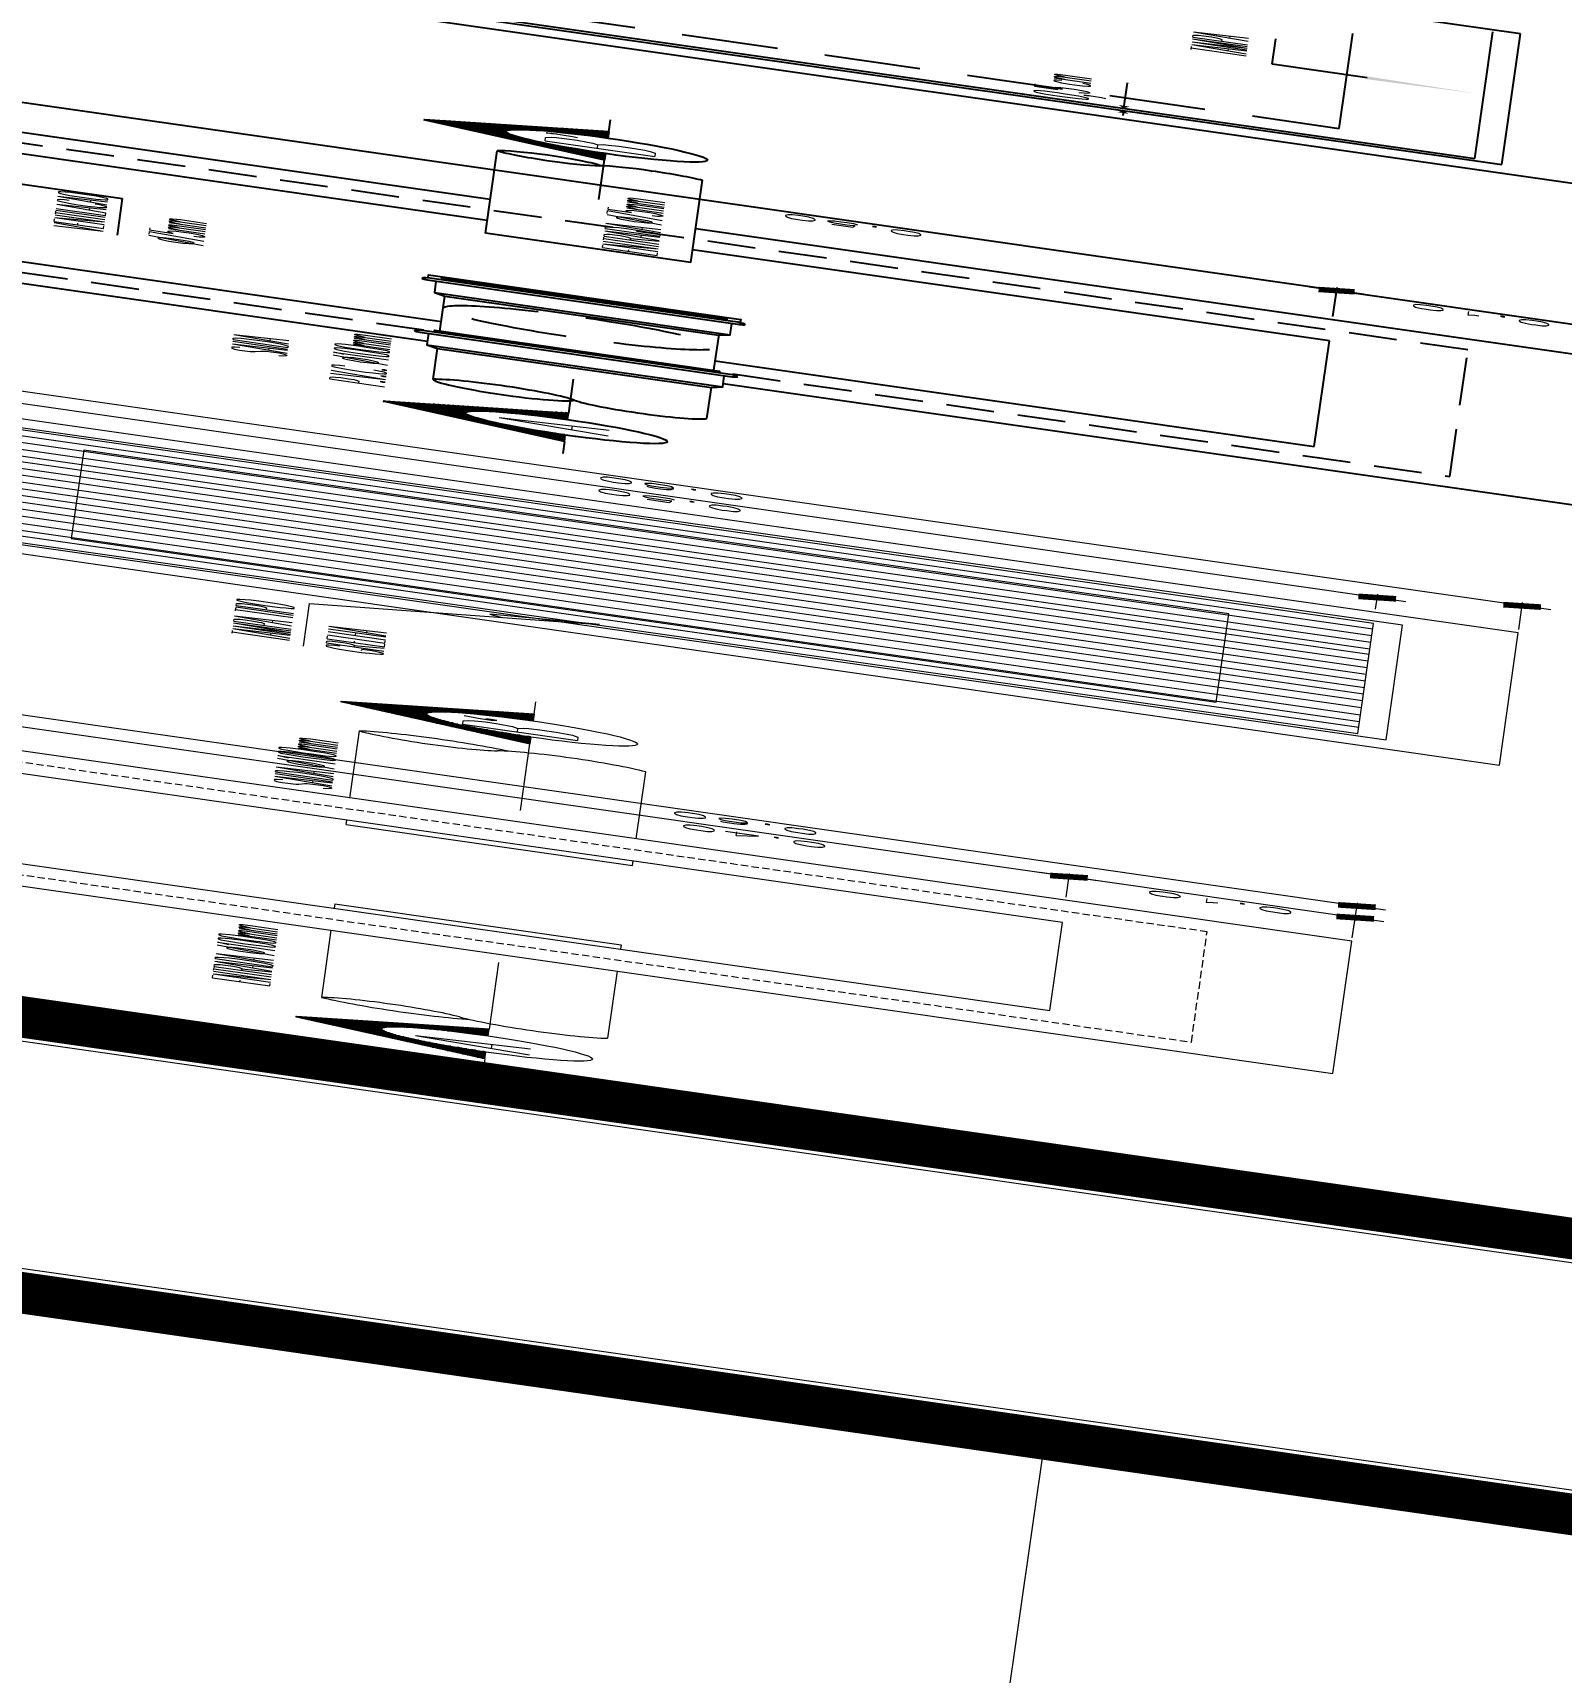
# Model space of a CAD drawing. Header units: millimetres. Extents: x -361192058 to 101130107379, y -14071650034 to 19218552450.
# Drawn here: x -134800.5 to -134581.4, y 41694.9 to 41929.9 of the extents above; entities that cross this region are included whole.
import ezdxf
from ezdxf.enums import TextEntityAlignment as Align

# ---------------------------------------------------------------- set-up
doc = ezdxf.new("R2010")
doc.units = ezdxf.units.MM
doc.header["$LTSCALE"] = 0.5
doc.linetypes.add('CENTER2', pattern=[28.575000000000003, 19.05, -3.175, 3.175, -3.175])
doc.linetypes.add('HIDDEN', pattern=[0.375, 0.25, -0.125])
for name, color, linetype in [('02', 2, 'Continuous'), ('DETALLHES_CAIXAS', 6, 'Continuous'), ('TXT_0', 7, 'Continuous'), ('TXT_1', 3, 'Continuous'), ('TXT_2', 6, 'Continuous')]:
    doc.layers.add(name, color=color, linetype=linetype)
doc.styles.add('ADITIVOCAD', font='ROMANS.shx')
doc.styles.add('ROMANS', font='romans', dxfattribs={"height": 0.1})
doc.styles.get("Standard").update_dxf_attribs({"font": 'txt.shx', "height": 0.12})

# ---------------------------------------------------------------- blocks, each defined once
blk = doc.blocks.new('*X233')
at = {"color": 0}
for p, q in [((101.5902997743691, 65.4571432557365), (101.9231117176058, 65.78995519897322)), ((101.6079774438987, 65.4571432557365), (101.9319488246444, 65.78111463648216)), ((101.6256551134284, 65.4571432557365), (101.940785931683, 65.7722740739911)), ((102.2155522331236, 65.4571432557365), (101.9013998421912, 65.77129564666888)), ((102.2332299026532, 65.4571432557365), (101.9102369492298, 65.78013620915993)), ((102.2509075721829, 65.4571432557365), (101.9190740562684, 65.788976771651)), ((101.6433327829581, 65.4571432557365), (101.9496230387216, 65.76343351150005)), ((101.6610104524877, 65.4571432557365), (101.9584601457602, 65.754592949009)), ((101.8472266415616, 65.6256817752807), (101.9672972527988, 65.74575238651794)), ((101.9925099598442, 65.62715252042692), (101.8748885210754, 65.7447739591957)), ((102.0351877573525, 65.60215239244826), (101.883725628114, 65.75361452168676)), ((102.1978745635939, 65.4571432557365), (101.8925627351526, 65.76245508417782)), ((101.925312324124, 65.64131714755814), (101.8483771999596, 65.71825227172252)), ((101.94436676024, 65.63994038097175), (101.8572143069982, 65.72709283421358)), ((101.9660868346476, 65.6358979760938), (101.8660514140368, 65.73593339670464)), ((101.8744444108581, 65.63522187504756), (101.9761343598374, 65.73691182402688)), ((101.8965458887091, 65.63964568336887), (101.984971466876, 65.72807126153582)), ((101.9158433939632, 65.64126551909337), (101.9938085739146, 65.71923069904476)), ((101.9332411267971, 65.64098558239755), (102.0026456809533, 65.7103901365537)), ((101.8638456561886, 65.63207313737483), (101.8130287718052, 65.6828900217583)), ((101.8775751855613, 65.63602127753178), (101.8218658788438, 65.69173058424936)), ((101.8922667518819, 65.63900738074082), (101.8307029858824, 65.70057114674042)), ((101.9080915148733, 65.64086028727918), (101.839540092921, 65.70941170923147)), ((101.949205242491, 65.63927202856179), (102.0114827879919, 65.70154957406265)), ((101.9640125529669, 65.63640166950803), (102.0203198950305, 65.6927090115716)), ((101.9778420117051, 65.6325534587166), (102.0291570020691, 65.68386844908053)), ((101.8274171286081, 65.6154686563663), (101.7865174506893, 65.65636833428513)), ((101.8388378307261, 65.62172562377806), (101.7953545577279, 65.66520889677619)), ((101.8509608512472, 65.62728027278662), (101.8041916647665, 65.67404945926724)), ((101.9908157135806, 65.62784949106238), (102.0379941091077, 65.67502788658948)), ((102.0030197575069, 65.62237586545908), (102.0468312161463, 65.66618732409842)), ((102.0145158303673, 65.61619426878976), (102.0556683231849, 65.65734676160736)), ((101.7880907391791, 65.58408436767667), (101.7511690225349, 65.6210060843209)), ((101.7970072761196, 65.59284550026581), (101.7600061295735, 65.62984664681194)), ((101.8065259341499, 65.60100451176518), (101.7688432366121, 65.63868720930301)), ((101.8166562942153, 65.60855182122951), (101.7776803436507, 65.64752777179407)), ((102.0253480363823, 65.60934880527508), (102.0645054302235, 65.6485061991163)), ((102.0355470720496, 65.6018701714127), (102.0733425372621, 65.63966563662525)), ((102.0451327994312, 65.59377822926467), (102.0821796443007, 65.6308250741342)), ((102.054115770684, 65.58508353098783), (102.0910167513393, 65.62198451164313)), ((101.7649856688373, 65.55415642942948), (101.7246577014191, 65.59448439684772)), ((101.7720681216225, 65.56475164617393), (101.7334948084577, 65.60332495933878)), ((101.7797752410869, 65.57472219623928), (101.7423319154963, 65.61216552182984)), ((102.0624979941186, 65.57578808489276), (102.0998538583779, 65.61314394915208)), ((102.0702730765916, 65.56588549783613), (102.1086909654165, 65.60430338666102)), ((102.0774257664466, 65.55536051816145), (102.1175280724551, 65.59546282416996)), ((101.7478159042885, 65.51829318538931), (101.6981463803033, 65.56796270937456)), ((101.7528128961129, 65.5309738630946), (101.7069834873419, 65.57680327186561)), ((101.7585543391938, 65.54291008954331), (101.7158205943805, 65.58564383435666)), ((102.1801968940643, 65.4571432557365), (102.0665910460943, 65.57074910370649)), ((102.0839308183336, 65.54418790051874), (102.1263651794937, 65.5866222616789)), ((102.0897509729166, 65.53233038557214), (102.1352022865323, 65.57778169918785)), ((102.0948336439216, 65.51973538704748), (102.144039393571, 65.5689411366968)), ((101.7373723572697, 65.45802605428942), (101.6627979521488, 65.53260045941032)), ((101.7382234703405, 65.47485261074836), (101.6716350591875, 65.54144102190138)), ((101.7403903984922, 65.49036335212631), (101.6804721662261, 65.55028158439244)), ((101.7436394065881, 65.50479201356006), (101.6893092732647, 65.5591221468835)), ((102.0991055426372, 65.50632961623336), (102.1528765006096, 65.56010057420573)), ((102.1024637443419, 65.49201014840841), (102.1617136076482, 65.55126001171467)), ((102.1047601027725, 65.47662883730938), (102.1705507146868, 65.54241944922362)), ((102.1057719936283, 65.45996305863551), (102.1793878217254, 65.53357888673256)), ((101.6852221472337, 65.4571432557365), (101.636286631033, 65.50607877193714)), ((101.7028998167633, 65.4571432557365), (101.6451237380716, 65.5149193344282)), ((101.720577486293, 65.4571432557365), (101.6539608451102, 65.52375989691926)), ((101.6786881220174, 65.4571432557365), (101.7530433898383, 65.53149852355742)), ((101.6963657915471, 65.4571432557365), (101.7435032900714, 65.50428075426089)), ((102.1625192245346, 65.4571432557365), (102.0915911740729, 65.52807130619816)), ((102.120629860259, 65.4571432557365), (102.188224928764, 65.5247383242415)), ((102.1383075297886, 65.4571432557365), (102.1970620358026, 65.51589776175045)), ((102.1559851993183, 65.4571432557365), (102.2058991428412, 65.50705719925939)), ((101.6321891386447, 65.4571432557365), (101.6097753099172, 65.47955708446398)), ((101.6498668081744, 65.4571432557365), (101.6186124169558, 65.48839764695504)), ((101.667544477704, 65.4571432557365), (101.6274495239944, 65.49723820944608)), ((101.7140434610767, 65.4571432557365), (101.7390794817501, 65.48217927640991)), ((102.1448415550049, 65.4571432557365), (102.1003366297398, 65.50164818100161)), ((102.1271638854753, 65.4571432557365), (102.1043790346178, 65.47992810659399)), ((102.173662868848, 65.4571432557365), (102.2147362498798, 65.49821663676833)), ((102.1913405383776, 65.4571432557365), (102.2235733569184, 65.48937607427727)), ((102.2090182079073, 65.4571432557365), (102.232410463957, 65.48053551178621)), ((101.5968337995853, 65.4571432557365), (101.59210109584, 65.46187595948186)), ((101.614511469115, 65.4571432557365), (101.6009382028786, 65.47071652197292)), ((101.7317211306064, 65.4571432557365), (101.7374596460256, 65.46288177115576)), ((102.1094862159456, 65.4571432557365), (102.1057558012042, 65.46087367047794)), ((102.226695877437, 65.4571432557365), (102.2412475709956, 65.47169494929516)), ((102.2443735469666, 65.4571432557365), (102.2500846780342, 65.4628543868041))]:
    blk.add_line(p, q, dxfattribs=at)
blk = doc.blocks.new('ADS_DET_CG125L')
at = {"layer": 'DETALLHES_CAIXAS'}
for p, q in [((0.5654365744997847, 2.470721267396468), (0.5654365744997847, 2.19342132070625)), ((1.265436574499788, 2.178181977384611), (1.265436574499788, 2.470721267396465)), ((2.109391427716268, 2.428068130430702), (2.109391427716268, 1.828068130430708)), ((0.6654365744997861, 2.370721267396468), (0.6654365744997861, 2.189421320706259)), ((1.165436574499786, 2.178181977384611), (1.165436574499786, 2.370721267396465)), ((1.165436574499786, 1.870721267396468), (1.165436574499786, 2.103181977384608)), ((1.265436574499788, 1.770721267396468), (1.26543657449978, 2.103181977384608)), ((0.6654365744997861, 2.089421320706236), (0.6654365744997861, 1.870721267396468)), ((0.5654365744997847, 2.085421320706246), (0.5654365744997847, 1.770721267396468)), ((0.6654365744997861, 1.870721267396468), (1.165436574499786, 1.870721267396468)), ((2.109391427716268, 1.828068130430708), (2.709391427716263, 1.828068130430708))]:
    blk.add_line(p, q, dxfattribs=at)
at = {"layer": 'TXT_0'}
for p, q in [((2.059391427716264, 2.478068130430706), (2.059391427716264, 1.778068130430708)), ((2.099391427716263, 2.438068130430707), (2.099391427716263, 1.818068130430706)), ((2.719391427716261, 1.818068130430706), (2.719391427716261, 2.438068130430707)), ((1.02495204342511, 2.350599748830141), (1.024959421684251, 2.309753559351944)), ((0.8509901461679306, 2.309713102619606), (1.024959421684251, 2.309753559351944)), ((0.5483678729690311, 2.19342132070625), (0.5483678729690311, 2.085421320706246)), ((0.7962522074881662, 2.19342132070625), (0.7962522074881662, 2.085421320706246)), ((1.10588152471081, 2.178181977384608), (1.495893283645927, 2.178181977384608)), ((1.105881524710817, 2.103181977384608), (1.10588152471081, 2.178181977384608)), ((1.105881524710817, 2.103181977384608), (1.495893283645927, 2.103181977384608)), ((2.412724903591524, 1.870622740224482), (2.413240237859746, 1.905385947873455)), ((2.413240237859746, 1.905385947873455), (2.532912322325764, 1.905385947873455)), ((2.099391427716263, 1.818068130430706), (2.719391427716261, 1.818068130430706))]:
    blk.add_line(p, q, dxfattribs=at)
at = {"layer": 'TXT_0', "linetype": 'HIDDEN', "ltscale": 0.5}
for p, q in [((0.615436574499789, 2.420721267396468), (0.615436574499789, 1.820721267396474)), ((1.215436574499783, 1.820721267396468), (1.215436574499783, 2.420721267396465)), ((0.615436574499789, 1.820721267396474), (1.215436574499783, 1.820721267396468))]:
    blk.add_line(p, q, dxfattribs=at)
at = {"layer": 'TXT_0', "linetype": 'ByBlock'}
for p, q in [((1.403753998380374, 1.860721267396467), (1.403753998380374, 2.380721267396465)), ((2.087149058363629, 1.956203377022936), (2.075149058363628, 1.956203377022936)), ((2.121391427716269, 1.956203377022936), (2.230125881271015, 1.956203377022936)), ((2.230125881271015, 1.956203377022936), (2.227785014276023, 1.956203377022936)), ((1.403753998380374, 1.760721267396468), (1.403753998380374, 1.880721267396468)), ((1.280436574499781, 1.870721267396468), (1.418753998380367, 1.870721267396468)), ((1.280436574499781, 1.870721267396468), (1.418753998380367, 1.870721267396468))]:
    blk.add_line(p, q, dxfattribs=at)
at = {"layer": 'TXT_0', "linetype": 'HIDDEN'}
for p, q in [((2.159391427716258, 2.378068130430705), (2.159391427716258, 1.878068130430708)), ((2.159391427716258, 1.878068130430708), (2.659391427716265, 1.878068130430708))]:
    blk.add_line(p, q, dxfattribs=at)
at = {"layer": 'TXT_0'}
for points in [[(0.6058678729690357, 2.080588849483149), (0.606867872969012, 2.080588849483149, 0.4142135623729677), (0.6113678729690193, 2.085088849483157), (0.6113678729690193, 2.194021914906898, 0.4142135623730495), (0.606867872969012, 2.198521914906905), (0.6058678729690072, 2.198521914906905, 0.4142135623729677), (0.6013678729690284, 2.194021914906898), (0.6013678729690284, 2.085088849483157, 0.414213562373213)], [(0.8537522074881707, 2.080588849483149), (0.8547522074881471, 2.080588849483149, 0.4142135623729677), (0.8592522074881543, 2.085088849483157), (0.8592522074881543, 2.194021914906898, 0.4142135623730495), (0.8547522074881471, 2.198521914906905), (0.8537522074881423, 2.198521914906905, 0.4142135623729677), (0.8492522074881634, 2.194021914906898), (0.8492522074881634, 2.085088849483157, 0.414213562373213)]]:
    blk.add_lwpolyline(points, format="xyb", close=True, dxfattribs=at)
for points in [[(0.6013678729690284, 2.19342132070625), (0.5483678729690311, 2.19342132070625), (0.5382531397516388, 2.189421320706259), (0.5382531397516388, 2.089421320706236), (0.5483678729690311, 2.085421320706246), (0.6013678729690284, 2.085421320706246)], [(0.8492522074881634, 2.19342132070625), (0.7962522074881662, 2.19342132070625), (0.7861374742707739, 2.189421320706259), (0.7861374742707739, 2.089421320706236), (0.7962522074881662, 2.085421320706246), (0.8492522074881634, 2.085421320706246)], [(0.8592522074881543, 2.196421320706242), (0.8732522074881359, 2.196421320706238), (0.8732522074881715, 2.082421320706252), (0.8592522074881543, 2.082421320706255)], [(0.3915472013721129, 2.189421320706259), (0.5382531397516388, 2.189421320706259)], [(0.6113678729690193, 2.19142132070624), (0.6203678729690054, 2.19142132070624), (0.6203678729690338, 2.087421320706255), (0.6113678729690193, 2.087421320706255)], [(0.6203678729690054, 2.189421320706259), (0.7861374742707739, 2.189421320706259)], [(0.8592522074881543, 2.19142132070624), (0.8682522074881405, 2.19142132070624), (0.8682522074881689, 2.087421320706255), (0.8592522074881543, 2.087421320706255)], [(0.8592522074881543, 2.18642132070624), (0.8632522074881379, 2.18642132070624), (0.8632522074881663, 2.092421320706257), (0.8592522074881543, 2.092421320706257)], [(0.3915472013721129, 2.089421320706236), (0.5382531397516388, 2.089421320706236)], [(0.6203678729690338, 2.089421320706236), (0.790082014786222, 2.089421320706236)]]:
    blk.add_lwpolyline(points, dxfattribs=at)
at = {"layer": 'TXT_0', "linetype": 'ByBlock', "const_width": 0.00195}
for points in [[(1.397253998380371, 1.877221267396468), (1.410253998380369, 1.864221267396468)], [(1.410253998380369, 1.864221267396468), (1.397253998380371, 1.877221267396468)]]:
    blk.add_lwpolyline(points, dxfattribs=at)
at = {"layer": 'TXT_0', "linetype": 'HIDDEN'}
blk.add_circle((0.7288196313558757, 2.139421320706248), 0.04999999999999716, dxfattribs=at)
at = {"layer": 'TXT_0'}
for centre, radius, start, end in [((0.3924395804802998, 2.163489997369604), 0.02594667359148467, 91.97095175659996, 261.4768114897582), ((0.3795752738176219, 2.164226368917343), 0.02789467054861802, 288.8635065276087, 64.58425671874849), ((1.506085483981892, 2.158933819907006), 0.0217800944435718, 117.9019193175538, 236.9301180910234), ((1.488498484720559, 2.159209459152061), 0.02016473713607415, 293.2478510597469, 70.1992018845152), ((1.481991992886208, 2.121931977384608), 0.02237455042228377, 303.0698819089756, 56.93011809102443), ((0.3967250886318752, 2.114031556956556), 0.02514904063321872, 108.8635065276092, 258.1185096600723)]:
    blk.add_arc(centre, radius, start, end, dxfattribs=at)
at = {"layer": 'TXT_0', "linetype": 'ByBlock'}
for points in [[(2.087149058363629, 1.95820337702294), (2.087149058363629, 1.954203377022938), (2.099149058363622, 1.956203377022936)], [(2.121391427716269, 1.95820337702294), (2.121391427716269, 1.954203377022938), (2.109391427716268, 1.956203377022936)]]:
    blk.add_solid(points, dxfattribs=at)
at = {"layer": 'TXT_0'}
blk.add_solid([(2.419391263396186, 1.870558776177981), (2.406058543786862, 1.870686704270978), (2.412341119312529, 1.830624581396515)], dxfattribs=at)
at = {"layer": 'TXT_1'}
for p, q in [((0.1904842377168663, 2.139265862820088), (0.257326571206292, 2.206134332748064)), ((0.257326571206292, 2.206134332748064), (0.3241689046957177, 2.139265862820088)), ((1.591674465099032, 2.206134332748064), (1.524832131609607, 2.139265862820088)), ((0.1904842377168663, 2.139265862820088), (0.2204842377168674, 2.139265862820088)), ((0.2941689046957165, 2.139265862820088), (0.3241689046957177, 2.139265862820088)), ((1.554832131609608, 2.139265862820088), (1.524832131609607, 2.139265862820088)), ((1.658516798588458, 2.139265862820088), (1.628516798588457, 2.139265862820088))]:
    blk.add_line(p, q, dxfattribs=at)
for centre in [(0.257326571206292, 2.139265862820088), (1.591674465099025, 2.139265862820088)]:
    blk.add_circle(centre, 0.03684233348942253, dxfattribs=at)
at = {"layer": 'TXT_2', "linetype": 'CENTER2'}
for p, q in [((0.1904842377168663, 2.139265862820088), (0.1336081656272796, 2.139265862820088)), ((0.4847203069185682, 2.139265862820088), (0.3241689046957106, 2.139265862820088)), ((1.336712144953189, 2.139265862820088), (1.524832131609607, 2.139265862820088)), ((1.658516798588451, 2.139265862820088), (1.715392870678038, 2.139265862820088))]:
    blk.add_line(p, q, dxfattribs=at)
at = {"layer": 'TXT_1'}
for p, xscale, yscale, zscale in [((-20.1269898106702, -10.95216278832721), 0.2000000000000028, 0.2000000000000028, 0.2000000000000028), ((21.97599084697554, -10.95216278832721), -0.2000000000000028, 0.2, 0.2)]:
    blk.add_blockref('*X233', p, dxfattribs=dict(at, xscale=xscale, yscale=yscale, zscale=zscale))
at = {"layer": 'TXT_0', "style": 'ROMANS'}
for s, height, p in [('VENTILACAO', 0.018, (0.8528305686947064, 2.324026216677689)), ('%%C75mm', 0.02, (0.8549105665135102, 2.288480219006092)), ('SAIDA ', 0.02, (0.3954798494479377, 2.253007240930649)), ('P.V.C. %%C100mm', 0.02, (0.3211820085319488, 2.216381558033541)), ('ENTRADA %%C75mm', 0.02, (1.111991477147548, 2.125593003872456)), ('TAMPA', 0.02, (2.427180393885507, 1.925145538792654))]:
    blk.add_text(s, height=height, dxfattribs=at).set_placement(p, align=Align.MIDDLE_LEFT)
for s, p in [('0.50', (1.394753998380367, 2.020027994256521)), ('0.10', (1.394753998380367, 1.790721267396467))]:
    blk.add_text(s, height=0.018, rotation=90, dxfattribs=at).set_placement(p)
at = {"layer": 'TXT_0', "linetype": 'ByBlock', "style": 'ROMANS'}
blk.add_text('0,5 cm', height=0.02, dxfattribs=at).set_placement((2.174772894232511, 1.976203377022938), align=Align.MIDDLE)
at = {"layer": 'TXT_1', "style": 'ADITIVOCAD'}
for s, p in [('A', (0.2585457898976742, 2.143832782808793)), ("B'", (1.5940062019083, 2.141528373826676))]:
    blk.add_text(s, height=0.04000000000000001, dxfattribs=at).set_placement(p, align=Align.MIDDLE)
blk = doc.blocks.new('*X1220')
at = {"color": 0}
for p, q in [((101.5902997743691, 65.4571432557365), (101.9231117176058, 65.78995519897322)), ((101.6079774438987, 65.4571432557365), (101.9319488246444, 65.78111463648216)), ((101.6256551134284, 65.4571432557365), (101.940785931683, 65.7722740739911)), ((101.6433327829581, 65.4571432557365), (101.9496230387216, 65.76343351150005)), ((102.2155522331236, 65.4571432557365), (101.9013998421912, 65.77129564666888)), ((102.2332299026532, 65.4571432557365), (101.9102369492298, 65.78013620915993)), ((102.2509075721829, 65.4571432557365), (101.9190740562684, 65.788976771651)), ((101.6610104524877, 65.4571432557365), (101.9584601457602, 65.754592949009)), ((101.8472266415616, 65.6256817752807), (101.9672972527988, 65.74575238651794)), ((101.9660868346476, 65.6358979760938), (101.8660514140368, 65.73593339670464)), ((101.8744444108581, 65.63522187504756), (101.9761343598374, 65.73691182402688)), ((101.9925099598442, 65.62715252042692), (101.8748885210754, 65.7447739591957)), ((102.0351877573525, 65.60215239244826), (101.883725628114, 65.75361452168676)), ((102.1978745635939, 65.4571432557365), (101.8925627351526, 65.76245508417782)), ((101.9080915148733, 65.64086028727918), (101.839540092921, 65.70941170923147)), ((101.925312324124, 65.64131714755814), (101.8483771999596, 65.71825227172252)), ((101.94436676024, 65.63994038097175), (101.8572143069982, 65.72709283421358)), ((101.8965458887091, 65.63964568336887), (101.984971466876, 65.72807126153582)), ((101.9158433939632, 65.64126551909337), (101.9938085739146, 65.71923069904476)), ((101.9332411267971, 65.64098558239755), (102.0026456809533, 65.7103901365537)), ((101.8638456561886, 65.63207313737483), (101.8130287718052, 65.6828900217583)), ((101.8775751855613, 65.63602127753178), (101.8218658788438, 65.69173058424936)), ((101.8922667518819, 65.63900738074082), (101.8307029858824, 65.70057114674042)), ((101.949205242491, 65.63927202856179), (102.0114827879919, 65.70154957406265)), ((101.9640125529669, 65.63640166950803), (102.0203198950305, 65.6927090115716)), ((101.9778420117051, 65.6325534587166), (102.0291570020691, 65.68386844908053)), ((101.8274171286081, 65.6154686563663), (101.7865174506893, 65.65636833428513)), ((101.8388378307261, 65.62172562377806), (101.7953545577279, 65.66520889677619)), ((101.8509608512472, 65.62728027278662), (101.8041916647665, 65.67404945926724)), ((101.9908157135806, 65.62784949106238), (102.0379941091077, 65.67502788658948)), ((102.0030197575069, 65.62237586545908), (102.0468312161463, 65.66618732409842)), ((102.0145158303673, 65.61619426878976), (102.0556683231849, 65.65734676160736)), ((101.7970072761196, 65.59284550026581), (101.7600061295735, 65.62984664681194)), ((101.8065259341499, 65.60100451176518), (101.7688432366121, 65.63868720930301)), ((101.8166562942153, 65.60855182122951), (101.7776803436507, 65.64752777179407)), ((102.0253480363823, 65.60934880527508), (102.0645054302235, 65.6485061991163)), ((102.0355470720496, 65.6018701714127), (102.0733425372621, 65.63966563662525)), ((102.0451327994312, 65.59377822926467), (102.0821796443007, 65.6308250741342)), ((102.054115770684, 65.58508353098783), (102.0910167513393, 65.62198451164313)), ((101.7649856688373, 65.55415642942948), (101.7246577014191, 65.59448439684772)), ((101.7720681216225, 65.56475164617393), (101.7334948084577, 65.60332495933878)), ((101.7797752410869, 65.57472219623928), (101.7423319154963, 65.61216552182984)), ((101.7880907391791, 65.58408436767667), (101.7511690225349, 65.6210060843209)), ((102.0624979941186, 65.57578808489276), (102.0998538583779, 65.61314394915208)), ((102.0702730765916, 65.56588549783613), (102.1086909654165, 65.60430338666102)), ((102.0774257664466, 65.55536051816145), (102.1175280724551, 65.59546282416996)), ((101.7478159042885, 65.51829318538931), (101.6981463803033, 65.56796270937456)), ((101.7528128961129, 65.5309738630946), (101.7069834873419, 65.57680327186561)), ((101.7585543391938, 65.54291008954331), (101.7158205943805, 65.58564383435666)), ((102.1801968940643, 65.4571432557365), (102.0665910460943, 65.57074910370649)), ((102.0839308183336, 65.54418790051874), (102.1263651794937, 65.5866222616789)), ((102.0897509729166, 65.53233038557214), (102.1352022865323, 65.57778169918785)), ((102.0948336439216, 65.51973538704748), (102.144039393571, 65.5689411366968)), ((101.7382234703405, 65.47485261074836), (101.6716350591875, 65.54144102190138)), ((101.7403903984922, 65.49036335212631), (101.6804721662261, 65.55028158439244)), ((101.7436394065881, 65.50479201356006), (101.6893092732647, 65.5591221468835)), ((102.0991055426372, 65.50632961623336), (102.1528765006096, 65.56010057420573)), ((102.1024637443419, 65.49201014840841), (102.1617136076482, 65.55126001171467)), ((102.1047601027725, 65.47662883730938), (102.1705507146868, 65.54241944922362)), ((101.7028998167633, 65.4571432557365), (101.6451237380716, 65.5149193344282)), ((101.720577486293, 65.4571432557365), (101.6539608451102, 65.52375989691926)), ((101.7373723572697, 65.45802605428942), (101.6627979521488, 65.53260045941032)), ((101.6786881220174, 65.4571432557365), (101.7530433898383, 65.53149852355742)), ((102.1625192245346, 65.4571432557365), (102.0915911740729, 65.52807130619816)), ((102.1057719936283, 65.45996305863551), (102.1793878217254, 65.53357888673256)), ((102.120629860259, 65.4571432557365), (102.188224928764, 65.5247383242415)), ((102.1383075297886, 65.4571432557365), (102.1970620358026, 65.51589776175045)), ((101.6498668081744, 65.4571432557365), (101.6186124169558, 65.48839764695504)), ((101.667544477704, 65.4571432557365), (101.6274495239944, 65.49723820944608)), ((101.6852221472337, 65.4571432557365), (101.636286631033, 65.50607877193714)), ((101.6963657915471, 65.4571432557365), (101.7435032900714, 65.50428075426089)), ((101.7140434610767, 65.4571432557365), (101.7390794817501, 65.48217927640991)), ((102.1448415550049, 65.4571432557365), (102.1003366297398, 65.50164818100161)), ((102.1271638854753, 65.4571432557365), (102.1043790346178, 65.47992810659399)), ((102.1559851993183, 65.4571432557365), (102.2058991428412, 65.50705719925939)), ((102.173662868848, 65.4571432557365), (102.2147362498798, 65.49821663676833)), ((102.1913405383776, 65.4571432557365), (102.2235733569184, 65.48937607427727)), ((102.2090182079073, 65.4571432557365), (102.232410463957, 65.48053551178621)), ((101.5968337995853, 65.4571432557365), (101.59210109584, 65.46187595948186)), ((101.614511469115, 65.4571432557365), (101.6009382028786, 65.47071652197292)), ((101.6321891386447, 65.4571432557365), (101.6097753099172, 65.47955708446398)), ((101.7317211306064, 65.4571432557365), (101.7374596460256, 65.46288177115576)), ((102.1094862159456, 65.4571432557365), (102.1057558012042, 65.46087367047794)), ((102.226695877437, 65.4571432557365), (102.2412475709956, 65.47169494929516)), ((102.2443735469666, 65.4571432557365), (102.2500846780342, 65.4628543868041))]:
    blk.add_line(p, q, dxfattribs=at)
blk = doc.blocks.new('APROVADO QUADRA 21.2 MBVII')
at = {"layer": '02', "lineweight": 18}
blk.add_line((4221.915838619804, 2427.922959207503), (4221.915838619804, 2400.362158121467), dxfattribs=at)
for points in [[(4161.465838619804, 2399.612158121467), (4222.665838619804, 2399.612158121467), (4222.665838619804, 2444.162158121467), (4161.465838619804, 2444.162158121467)], [(4221.915838619804, 2443.412158121467), (4201.831699329632, 2443.412158121467), (4201.831699329632, 2423.540862290999), (4221.915838619804, 2423.540862290999)], [(4229.720767887186, 2385.733680276218), (4290.920767887186, 2385.733680276218), (4290.920767887186, 2430.283680276219), (4229.720767887186, 2430.283680276219)]]:
    blk.add_lwpolyline(points, close=True, dxfattribs=at)
at = {"layer": '02', "lineweight": 18, "const_width": 0.1}
for points in [[(4162.215838619804, 2400.362158121467), (4221.915838619804, 2400.362158121467), (4221.915838619804, 2443.412158121467), (4162.215838619804, 2443.412158121467)], [(4230.470767887186, 2386.483680276218), (4290.170767887186, 2386.483680276218), (4290.170767887186, 2429.533680276219), (4230.470767887186, 2429.533680276219)]]:
    blk.add_lwpolyline(points, close=True, dxfattribs=at)
at = {"layer": 'DETALLHES_CAIXAS', "lineweight": 18}
for p, q in [((4234.527468463211, 2427.164057655415), (4234.527468463211, 2422.978253995651)), ((4238.713272122975, 2422.978253995651), (4238.713272122975, 2427.164057655415)), ((4245.179098623165, 2426.523139395912), (4245.179098623166, 2423.034969679441)), ((4245.388388806154, 2426.523139395912), (4245.388388806154, 2423.034969679441)), ((4245.563154108564, 2426.523139395912), (4245.563154108566, 2423.034969679441)), ((4245.772444291553, 2426.523139395912), (4245.772444291553, 2423.034969679441)), ((4246.004751186063, 2426.523139395912), (4246.004751186063, 2423.034969679441)), ((4246.225549538107, 2426.523139395912), (4246.225549538107, 2423.034969679441)), ((4246.434839721094, 2426.523139395912), (4246.434839721095, 2423.034969679441)), ((4246.644129904083, 2426.523139395912), (4246.644129904083, 2423.034969679441)), ((4246.853420087071, 2426.523139395912), (4246.853420087071, 2423.034969679441)), ((4247.06271027006, 2426.523139395912), (4247.06271027006, 2423.034969679441)), ((4247.272000453047, 2426.523139395912), (4247.272000453047, 2423.034969679441)), ((4247.481290636036, 2426.523139395912), (4247.481290636037, 2423.034969679441)), ((4247.690580819024, 2426.523139395912), (4247.690580819024, 2423.034969679441)), ((4247.865346121435, 2426.523139395912), (4247.865346121436, 2423.034969679441)), ((4248.074636304424, 2426.523139395912), (4248.074636304424, 2423.034969679441)), ((4248.283926487412, 2426.523139395912), (4248.283926487413, 2423.034969679441)), ((4248.4932166704, 2426.523139395912), (4248.4932166704, 2423.034969679441)), ((4248.667268339635, 2423.034969679441), (4248.667268339635, 2426.523139395912)), ((4235.225102406504, 2426.466423712121), (4235.225102406504, 2423.675887938945)), ((4238.015638179681, 2423.675887938945), (4238.015638179681, 2426.466423712121)), ((4235.225102406504, 2423.675887938945), (4238.015638179681, 2423.675887938945)), ((4245.179098623166, 2423.034969679441), (4248.667268339635, 2423.034969679441)), ((4234.527468463211, 2422.978253995651), (4238.713272122975, 2422.978253995651))]:
    blk.add_line(p, q, dxfattribs=at)
at = {"layer": 'TXT_0', "linetype": 'ByBlock', "lineweight": 18}
for p, q in [((4239.828396002588, 2422.908490601322), (4239.828396002588, 2427.233821049745)), ((4249.869841012929, 2422.616389313464), (4249.869841012929, 2426.941719761888)), ((4249.484583082001, 2422.965206285111), (4249.484583082001, 2426.592902790241)), ((4239.4614543141, 2423.606124544616), (4239.4614543141, 2426.536187106451)), ((4239.4614543141, 2422.908490601322), (4239.4614543141, 2423.745651333275)), ((4238.81791721447, 2423.675887938945), (4239.566099405594, 2423.675887938945)), ((4238.81791721447, 2423.675887938945), (4239.566099405594, 2423.675887938945)), ((4249.120730402777, 2423.034969679441), (4249.589228173496, 2423.034969679441)), ((4238.81791721447, 2422.978253995651), (4239.933041094082, 2422.978253995651)), ((4238.81791721447, 2422.978253995651), (4239.566099405594, 2422.978253995651)), ((4249.120730402777, 2422.686152707794), (4249.974486104422, 2422.686152707794))]:
    blk.add_line(p, q, dxfattribs=at)
at = {"layer": 'TXT_0', "lineweight": 18}
for p, q in [((4244.830281651519, 2426.871956367559), (4244.830281651519, 2422.686152707794)), ((4249.016085311283, 2422.686152707794), (4249.016085311283, 2426.871956367559)), ((4245.109335228835, 2426.592902790241), (4245.109335228836, 2422.965206285111)), ((4248.737031733965, 2422.965206285111), (4248.737031733965, 2426.592902790241)), ((4248.318451367988, 2426.174322424264), (4245.527915594812, 2426.174322424264)), ((4245.527915594812, 2426.174322424264), (4245.527915594812, 2423.383786651088)), ((4248.318451367988, 2423.383786651088), (4248.318451367988, 2426.174322424264)), ((4243.216486954849, 2425.582815116681), (4244.568346592498, 2425.582815116681)), ((4244.568346592498, 2425.582815116681), (4245.196927862833, 2424.882862030847)), ((4234.527468463211, 2425.41997279718), (4232.404838177872, 2425.41997279718)), ((4235.364629195165, 2425.41997279718), (4235.225102406504, 2425.41997279718)), ((4235.364629195165, 2425.41997279718), (4235.364629195165, 2424.722338853886)), ((4237.876111391022, 2425.41997279718), (4237.876111391022, 2424.722338853886)), ((4237.876111391022, 2425.41997279718), (4238.015638179681, 2425.41997279718)), ((4238.713272122975, 2425.41997279718), (4240.835902408315, 2425.41997279718)), ((4245.030748826912, 2425.148571528839), (4244.985427295247, 2425.118377280702)), ((4245.196927862833, 2424.882862030847), (4245.030748826912, 2425.148571528839)), ((4234.527468463211, 2424.722338853886), (4232.404838177872, 2424.722338853886)), ((4235.364629195165, 2424.722338853886), (4235.225102406504, 2424.722338853886)), ((4237.876111391022, 2424.722338853886), (4238.015638179681, 2424.722338853886)), ((4238.713272122975, 2424.722338853886), (4240.835902408315, 2424.722338853886)), ((4245.527915594812, 2423.383786651088), (4248.318451367988, 2423.383786651088)), ((4245.109335228836, 2422.965206285111), (4248.737031733965, 2422.965206285111)), ((4244.830281651519, 2422.686152707794), (4249.016085311283, 2422.686152707794))]:
    blk.add_line(p, q, dxfattribs=at)
at = {"layer": 'TXT_0', "linetype": 'HIDDEN', "lineweight": 18, "ltscale": 0.5}
for p, q in [((4234.876285434859, 2426.815240683768), (4234.876285434858, 2423.327070967298)), ((4238.364455151328, 2423.327070967298), (4238.364455151328, 2426.815240683768)), ((4234.876285434858, 2423.327070967298), (4238.364455151328, 2423.327070967298))]:
    blk.add_line(p, q, dxfattribs=at)
at = {"layer": 'TXT_0', "linetype": 'ByBlock', "lineweight": 18, "const_width": 0.01360386189423457}
for points in [[(4239.506800520414, 2423.630541732631), (4239.416108107785, 2423.721234145259)], [(4239.416108107785, 2423.721234145259), (4239.506800520414, 2423.630541732631)], [(4249.439236875687, 2423.080315885755), (4249.529929288316, 2422.989623473127)], [(4239.416108107785, 2423.023600201965), (4239.506800520414, 2422.932907789337)], [(4239.783049796275, 2423.023600201965), (4239.873742208903, 2422.932907789337)], [(4249.824494806615, 2422.731498914108), (4249.915187219242, 2422.64080650148)]]:
    blk.add_lwpolyline(points, dxfattribs=at)
at = {"layer": 'TXT_0', "lineweight": 18}
for centre, radius, start, end in [((4232.557754832003, 2425.225273758194), 0.2475706341483222, 128.1460963322045, 222.7188821555222), ((4232.30505548212, 2425.250347764371), 0.1967974545744739, 302.1660128090249, 59.5336358258368), ((4240.935685104067, 2425.250347764371), 0.1967974545744739, 120.4663641741632, 237.8339871909751), ((4240.682985754183, 2425.225273758194), 0.2475706341483222, 317.2811178444778, 51.85390366779549), ((4232.524491017719, 2424.901431212721), 0.2153854105461624, 122.1660128090248, 236.2528418854344), ((4240.716249568468, 2424.901431212721), 0.2153854105461624, 303.7471581145657, 57.83398719097521)]:
    blk.add_arc(centre, radius, start, end, dxfattribs=at)
at = {"layer": 'TXT_1', "lineweight": 18}
for p, q in [((4231.226646643601, 2425.008567708663), (4231.692961450513, 2425.475064852242)), ((4231.692961450513, 2425.475064852242), (4232.159276257426, 2425.008567708663)), ((4241.660005876494, 2425.475064852242), (4241.193691069582, 2425.008567708663)), ((4242.126320683406, 2425.008567708663), (4241.660005876494, 2425.475064852242)), ((4231.226646643601, 2425.008567708663), (4231.43593682659, 2425.008567708663)), ((4231.949986074438, 2425.008567708663), (4232.159276257426, 2425.008567708663)), ((4241.40298125257, 2425.008567708663), (4241.193691069582, 2425.008567708663)), ((4242.126320683406, 2425.008567708663), (4241.917030500417, 2425.008567708663))]:
    blk.add_line(p, q, dxfattribs=at)
for centre in [(4231.692961450513, 2425.008567708663), (4241.660005876494, 2425.008567708663)]:
    blk.add_circle(centre, 0.257024623923814, dxfattribs=at)
at = {"layer": 'TXT_2', "linetype": 'CENTER2', "lineweight": 18}
for p, q in [((4231.226646643601, 2425.008567708663), (4230.829859859092, 2425.008567708663)), ((4234.27532023359, 2425.008567708663), (4232.159276257426, 2425.008567708663)), ((4239.077647093418, 2425.008567708663), (4241.193691069582, 2425.008567708663)), ((4242.126320683406, 2425.008567708663), (4242.523107467916, 2425.008567708663))]:
    blk.add_line(p, q, dxfattribs=at)
at = {"lineweight": 18, "xscale": 6.67507638106508, "yscale": 6.67507638106508, "zscale": 6.67507638106508}
blk.add_blockref('ADS_DET_CG125L', (4249.452589965163, 2410.749737443822), dxfattribs=at)
at = {"layer": 'TXT_1', "lineweight": 18}
for p, xscale, yscale, zscale in [((4089.485051262087, 2333.678317776133), 1.395267886588156, 1.395267886588156, 1.395267886588156), ((4383.867916064921, 2333.678317776133), -1.395267886588156, 1.395267886588162, 1.395267886588161)]:
    blk.add_blockref('*X1220', p, dxfattribs=dict(at, xscale=xscale, yscale=yscale, zscale=zscale))
at = {"color": 0, "lineweight": 13, "flags": 8}
for p in [(4700.724657799739, 2280.112525715252), (4699.57378630139, 2277.896413499706), (4702.354563138892, 2276.195041239209), (4703.672243349308, 2274.084986290777), (4699.84447394329, 2272.219426909525), (4703.048818763617, 2270.137026470893), (4703.087746051807, 2267.980265113006), (4700.652340375649, 2261.521648881858), (4700.700742594171, 2257.15925950577)]:
    blk.add_attdef('NIVEL', p, '', height=0.07500000000000001, dxfattribs=at)
for rotation, width, p in [(90, 0.7999999999988884, (4700.820527907887, 2275.752076380495)), (270, 0.5999999999989389, (4703.843667029373, 2274.902076380496)), (90, 0.7999999999988884, (4701.5574890138, 2268.502076380494)), (180, 0.5999999999989389, (4651.181659436375, 2236.193129894172))]:
    blk.add_attdef('$PORTA', text='', height=0.09000000000014552, rotation=rotation, dxfattribs=dict(at, width=width)).set_placement(p, align=Align.MIDDLE)
for p in [(4654.175996555586, 2240.463010622155), (4648.499009965404, 2240.192322980255), (4637.801231937738, 2239.384456547896), (4633.43884256165, 2239.336054329374), (4656.392108771131, 2239.312139123806), (4652.474624295089, 2237.682233784653), (4646.416609526773, 2236.987978159928), (4644.259848168886, 2236.949050871738), (4650.364569346656, 2236.364553574237)]:
    blk.add_attdef('NIVEL', p, '', height=0.07500000000000001, rotation=270, dxfattribs=at)
at = {"color": 0, "lineweight": 13, "width": 0.7999999999988884, "flags": 8}
for p in [(4652.031659436374, 2239.216269015658), (4644.781659436374, 2238.479307909745)]:
    blk.add_attdef('$PORTA', text='', height=0.09000000000014552, dxfattribs=at).set_placement(p, align=Align.MIDDLE)
at = {"layer": 'TXT_0', "lineweight": 18, "style": 'ROMANS'}
for s, p in [('TAMPA TIPO', (4243.292799820945, 2425.687734876396)), ('ENTRADA %%C100mm', (4232.504342481048, 2425.616751447065)), ('SAIDA %%C100mm', (4238.874843804093, 2425.53675749955)), ('GRELHA', (4243.261831684917, 2425.458982990113))]:
    blk.add_text(s, height=0.1395267886588161, dxfattribs=at).set_placement(p, align=Align.MIDDLE_LEFT)
for s, p in [('0.50', (4249.421796027105, 2424.569764354688)), ('0.60', (4249.807053958031, 2424.569764354688)), ('0.40', (4239.384714580337, 2424.253262914353)), ('0.60', (4239.751656268826, 2424.279104692232)), ('0.10', (4239.398667259204, 2423.11778078431))]:
    blk.add_text(s, height=0.1255741097929345, rotation=90, dxfattribs=at).set_placement(p)
at = {"layer": 'TXT_1', "lineweight": 18, "style": 'ADITIVOCAD'}
for s, p in [('A', (4231.644378977488, 2425.04249613883)), ('B`', (4241.642129214242, 2425.035966849231))]:
    blk.add_text(s, height=0.2790535773176323, dxfattribs=at).set_placement(p, align=Align.MIDDLE)

msp = doc.modelspace()

# ---------------------------------------------------------------- block references
at = {"layer": '02', "color": 0, "lineweight": 30, "xscale": -4.574818403918471, "yscale": -59.40450511825884, "zscale": 4.574818403918471, "rotation": 261.8606972171988}
msp.add_blockref('APROVADO QUADRA 21.2 MBVII', (5129.041144779691, 2225.201435725194), dxfattribs=at)

doc.saveas('drawing.dxf')
